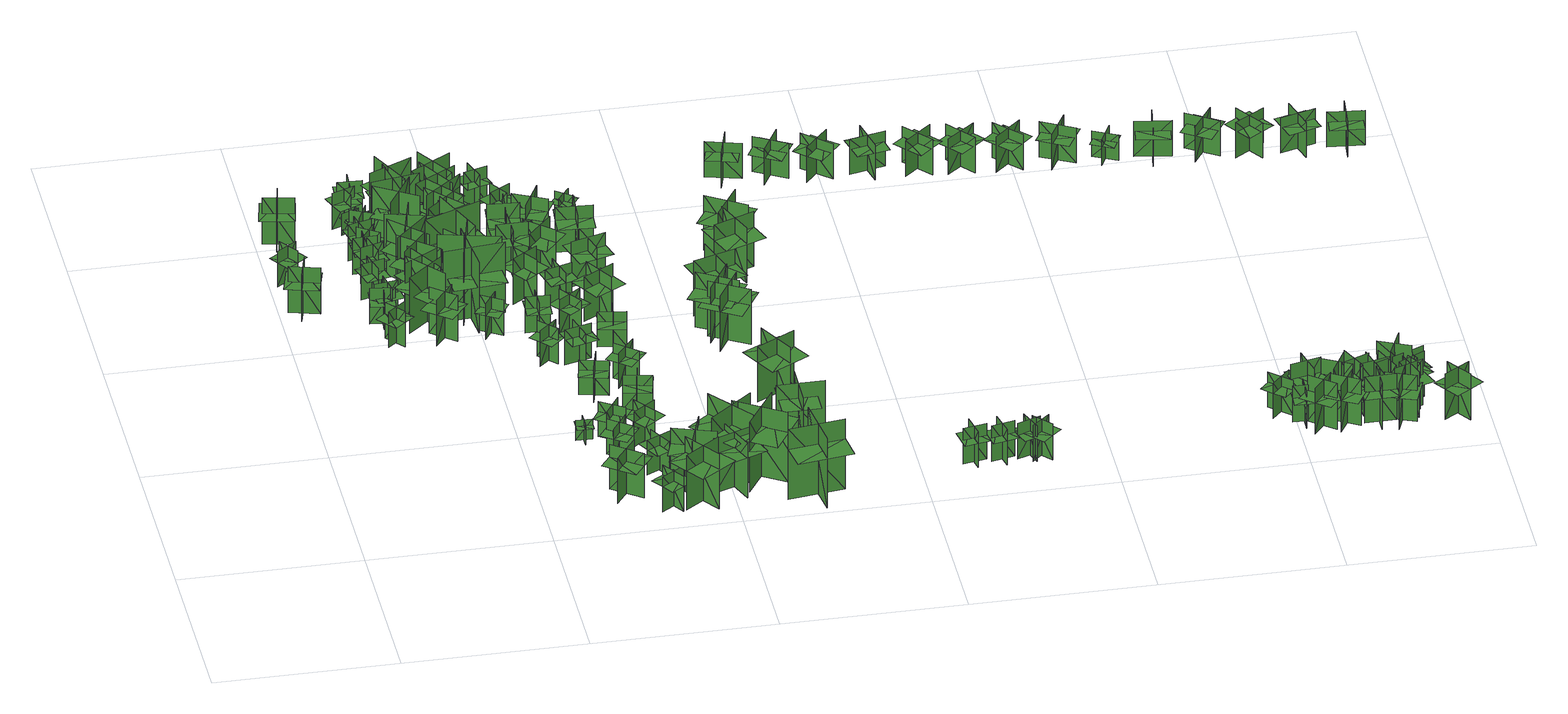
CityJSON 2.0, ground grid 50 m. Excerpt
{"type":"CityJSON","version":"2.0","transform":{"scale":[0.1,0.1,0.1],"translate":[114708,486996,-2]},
"CityObjects":{
"tree1":{"type":"SolitaryVegetationObject","geometry":[{"type":"MultiSurface","lod":"1","boundaries":[[[0,1,2]],[[0,2,3]],[[4,5,6]],[[4,6,7]],[[8,9,10]],[[8,10,11]],[[8,12,13]],[[8,13,9]]]}]},
"tree2":{"type":"SolitaryVegetationObject","geometry":[{"type":"MultiSurface","lod":"1","boundaries":[[[14,15,16]],[[14,16,17]],[[18,19,20]],[[18,20,21]],[[22,23,24]],[[22,24,25]],[[22,26,27]],[[22,27,23]]]}]},
"tree3":{"type":"SolitaryVegetationObject","geometry":[{"type":"MultiSurface","lod":"1","boundaries":[[[28,29,30]],[[28,30,31]],[[32,33,34]],[[32,34,35]],[[36,37,38]],[[36,38,39]],[[36,40,41]],[[36,41,37]]]}]},
"tree4":{"type":"SolitaryVegetationObject","geometry":[{"type":"MultiSurface","lod":"1","boundaries":[[[42,43,44]],[[42,44,45]],[[46,47,48]],[[46,48,49]],[[50,51,52]],[[50,52,53]],[[50,54,55]],[[50,55,51]]]}]},
"tree5":{"type":"SolitaryVegetationObject","geometry":[{"type":"MultiSurface","lod":"1","boundaries":[[[56,57,58]],[[56,58,59]],[[60,61,62]],[[60,62,63]],[[64,65,66]],[[64,66,67]],[[64,68,69]],[[64,69,65]]]}]},
"tree6":{"type":"SolitaryVegetationObject","geometry":[{"type":"MultiSurface","lod":"1","boundaries":[[[70,71,72]],[[70,72,73]],[[74,75,76]],[[74,76,77]],[[78,79,80]],[[78,80,81]],[[78,82,83]],[[78,83,79]]]}]},
"tree7":{"type":"SolitaryVegetationObject","geometry":[{"type":"MultiSurface","lod":"1","boundaries":[[[84,85,86]],[[84,86,87]],[[88,89,90]],[[88,90,91]],[[92,93,94]],[[92,94,95]],[[92,96,97]],[[92,97,93]]]}]},
"tree8":{"type":"SolitaryVegetationObject","geometry":[{"type":"MultiSurface","lod":"1","boundaries":[[[98,99,100]],[[98,100,101]],[[102,103,104]],[[102,104,105]],[[106,107,108]],[[106,108,109]],[[106,110,111]],[[106,111,107]]]}]},
"tree9":{"type":"SolitaryVegetationObject","geometry":[{"type":"MultiSurface","lod":"1","boundaries":[[[112,113,114]],[[112,114,115]],[[116,117,118]],[[116,118,119]],[[120,121,122]],[[120,122,123]],[[120,124,125]],[[120,125,121]]]}]},
"tree10":{"type":"SolitaryVegetationObject","geometry":[{"type":"MultiSurface","lod":"1","boundaries":[[[126,127,128]],[[126,128,129]],[[130,131,132]],[[130,132,133]],[[134,135,136]],[[134,136,137]],[[134,138,139]],[[134,139,135]]]}]},
"tree11":{"type":"SolitaryVegetationObject","geometry":[{"type":"MultiSurface","lod":"1","boundaries":[[[140,141,142]],[[140,142,143]],[[144,145,146]],[[144,146,147]],[[148,149,150]],[[148,150,151]],[[148,152,153]],[[148,153,149]]]}]},
"tree12":{"type":"SolitaryVegetationObject","geometry":[{"type":"MultiSurface","lod":"1","boundaries":[[[154,155,156]],[[154,156,157]],[[158,159,160]],[[158,160,161]],[[162,163,164]],[[162,164,165]],[[162,166,167]],[[162,167,163]]]}]},
"tree13":{"type":"SolitaryVegetationObject","geometry":[{"type":"MultiSurface","lod":"1","boundaries":[[[168,169,170]],[[168,170,171]],[[172,173,174]],[[172,174,175]],[[176,177,178]],[[176,178,179]],[[176,180,181]],[[176,181,177]]]}]},
"tree14":{"type":"SolitaryVegetationObject","geometry":[{"type":"MultiSurface","lod":"1","boundaries":[[[182,183,184]],[[182,184,185]],[[186,187,188]],[[186,188,189]],[[190,191,192]],[[190,192,193]],[[190,194,195]],[[190,195,191]]]}]},
"tree15":{"type":"SolitaryVegetationObject","geometry":[{"type":"MultiSurface","lod":"1","boundaries":[[[196,197,198]],[[196,198,199]],[[200,201,202]],[[200,202,203]],[[204,205,206]],[[204,206,207]],[[204,207,208]],[[204,208,209]]]}]},
"tree16":{"type":"SolitaryVegetationObject","geometry":[{"type":"MultiSurface","lod":"1","boundaries":[[[210,211,212]],[[210,212,213]],[[214,215,216]],[[214,216,217]],[[218,219,220]],[[218,220,221]],[[218,222,223]],[[218,223,219]]]}]},
"tree17":{"type":"SolitaryVegetationObject","geometry":[{"type":"MultiSurface","lod":"1","boundaries":[[[224,225,226]],[[224,226,227]],[[228,229,230]],[[228,230,231]],[[232,233,234]],[[232,234,235]],[[232,236,237]],[[232,237,233]]]}]},
"tree18":{"type":"SolitaryVegetationObject","geometry":[{"type":"MultiSurface","lod":"1","boundaries":[[[238,239,240]],[[238,240,241]],[[242,243,244]],[[242,244,245]],[[246,247,248]],[[246,248,249]],[[246,250,251]],[[246,251,247]]]}]},
"tree19":{"type":"SolitaryVegetationObject","geometry":[{"type":"MultiSurface","lod":"1","boundaries":[[[252,253,254]],[[252,254,255]],[[256,257,258]],[[256,258,259]],[[260,261,262]],[[260,262,263]],[[260,264,265]],[[260,265,261]]]}]},
"tree20":{"type":"SolitaryVegetationObject","geometry":[{"type":"MultiSurface","lod":"1","boundaries":[[[266,267,268]],[[266,268,269]],[[270,271,272]],[[270,272,273]],[[274,275,276]],[[274,276,277]],[[274,278,279]],[[274,279,275]]]}]},
"tree21":{"type":"SolitaryVegetationObject","geometry":[{"type":"MultiSurface","lod":"1","boundaries":[[[280,281,282]],[[280,282,283]],[[284,285,286]],[[284,286,287]],[[288,289,290]],[[288,290,291]],[[288,292,293]],[[288,293,289]]]}]},
"tree22":{"type":"SolitaryVegetationObject","geometry":[{"type":"MultiSurface","lod":"1","boundaries":[[[294,295,296]],[[294,296,297]],[[298,299,300]],[[298,300,301]],[[302,303,304]],[[302,304,305]],[[302,306,307]],[[302,307,303]]]}]},
"tree23":{"type":"SolitaryVegetationObject","geometry":[{"type":"MultiSurface","lod":"1","boundaries":[[[308,309,310]],[[308,310,311]],[[312,313,314]],[[312,314,315]],[[316,317,318]],[[316,318,319]],[[316,319,320]],[[316,320,321]]]}]},
"tree24":{"type":"SolitaryVegetationObject","geometry":[{"type":"MultiSurface","lod":"1","boundaries":[[[322,323,324]],[[322,324,325]],[[326,327,328]],[[326,328,329]],[[330,331,332]],[[330,332,333]],[[330,333,334]],[[330,334,335]]]}]},
"tree25":{"type":"SolitaryVegetationObject","geometry":[{"type":"MultiSurface","lod":"1","boundaries":[[[336,337,338]],[[336,338,339]],[[340,341,342]],[[340,342,343]],[[344,345,346]],[[344,346,347]],[[344,348,349]],[[344,349,345]]]}]},
"tree26":{"type":"SolitaryVegetationObject","geometry":[{"type":"MultiSurface","lod":"1","boundaries":[[[350,351,352]],[[350,352,353]],[[354,355,356]],[[354,356,357]],[[358,359,360]],[[358,360,361]],[[358,362,363]],[[358,363,359]]]}]},
"tree27":{"type":"SolitaryVegetationObject","geometry":[{"type":"MultiSurface","lod":"1","boundaries":[[[364,365,366]],[[364,366,367]],[[368,369,370]],[[368,370,371]],[[372,373,374]],[[372,374,375]],[[372,376,377]],[[372,377,373]]]}]},
"tree28":{"type":"SolitaryVegetationObject","geometry":[{"type":"MultiSurface","lod":"1","boundaries":[[[378,379,380]],[[378,380,381]],[[382,383,384]],[[382,384,385]],[[386,387,388]],[[386,388,389]],[[386,390,391]],[[386,391,387]]]}]},
"tree29":{"type":"SolitaryVegetationObject","geometry":[{"type":"MultiSurface","lod":"1","boundaries":[[[392,393,394]],[[392,394,395]],[[396,397,398]],[[396,398,399]],[[400,401,402]],[[400,402,403]],[[400,404,405]],[[400,405,401]]]}]},
"tree30":{"type":"SolitaryVegetationObject","geometry":[{"type":"MultiSurface","lod":"1","boundaries":[[[406,407,408]],[[406,408,409]],[[410,411,412]],[[410,412,413]],[[414,415,416]],[[414,416,417]],[[414,418,419]],[[414,419,415]]]}]},
"tree31":{"type":"SolitaryVegetationObject","geometry":[{"type":"MultiSurface","lod":"1","boundaries":[[[420,421,422]],[[420,422,423]],[[424,425,426]],[[424,426,427]],[[428,429,430]],[[428,430,431]],[[428,432,433]],[[428,433,429]]]}]},
"tree32":{"type":"SolitaryVegetationObject","geometry":[{"type":"MultiSurface","lod":"1","boundaries":[[[434,435,436]],[[434,436,437]],[[438,439,440]],[[438,440,441]],[[442,443,444]],[[442,444,445]],[[442,445,446]],[[442,446,447]]]}]},
"tree33":{"type":"SolitaryVegetationObject","geometry":[{"type":"MultiSurface","lod":"1","boundaries":[[[448,449,450]],[[448,450,451]],[[452,453,454]],[[452,454,455]],[[456,457,458]],[[456,458,459]],[[456,460,461]],[[456,461,457]]]}]},
"tree34":{"type":"SolitaryVegetationObject","geometry":[{"type":"MultiSurface","lod":"1","boundaries":[[[462,463,464]],[[462,464,465]],[[466,467,468]],[[466,468,469]],[[470,471,472]],[[470,472,473]],[[470,473,474]],[[470,474,475]]]}]},
"tree35":{"type":"SolitaryVegetationObject","geometry":[{"type":"MultiSurface","lod":"1","boundaries":[[[476,477,478]],[[476,478,479]],[[480,481,482]],[[480,482,483]],[[484,485,486]],[[484,486,487]],[[484,487,488]],[[484,488,489]]]}]},
"tree36":{"type":"SolitaryVegetationObject","geometry":[{"type":"MultiSurface","lod":"1","boundaries":[[[490,491,492]],[[490,492,493]],[[494,495,496]],[[494,496,497]],[[498,499,500]],[[498,500,501]],[[498,502,503]],[[498,503,499]]]}]},
"tree37":{"type":"SolitaryVegetationObject","geometry":[{"type":"MultiSurface","lod":"1","boundaries":[[[504,505,506]],[[504,506,507]],[[508,509,510]],[[508,510,511]],[[512,513,514]],[[512,514,515]],[[512,516,517]],[[512,517,513]]]}]},
"tree38":{"type":"SolitaryVegetationObject","geometry":[{"type":"MultiSurface","lod":"1","boundaries":[[[518,519,520]],[[518,520,521]],[[522,523,524]],[[522,524,525]],[[526,527,528]],[[526,528,529]],[[526,530,531]],[[526,531,527]]]}]},
"tree39":{"type":"SolitaryVegetationObject","geometry":[{"type":"MultiSurface","lod":"1","boundaries":[[[532,533,534]],[[532,534,535]],[[536,537,538]],[[536,538,539]],[[540,541,542]],[[540,542,543]],[[540,543,544]],[[540,544,545]]]}]},
"tree40":{"type":"SolitaryVegetationObject","geometry":[{"type":"MultiSurface","lod":"1","boundaries":[[[546,547,548]],[[546,548,549]],[[550,551,552]],[[550,552,553]],[[554,555,556]],[[554,556,557]],[[554,558,559]],[[554,559,555]]]}]},
"tree41":{"type":"SolitaryVegetationObject","geometry":[{"type":"MultiSurface","lod":"1","boundaries":[[[560,561,562]],[[560,562,563]],[[564,565,566]],[[564,566,567]],[[568,569,570]],[[568,570,571]],[[568,572,573]],[[568,573,569]]]}]},
"tree42":{"type":"SolitaryVegetationObject","geometry":[{"type":"MultiSurface","lod":"1","boundaries":[[[574,575,576]],[[574,576,577]],[[578,579,580]],[[578,580,581]],[[582,583,584]],[[582,584,585]],[[582,585,586]],[[582,586,587]]]}]},
"tree43":{"type":"SolitaryVegetationObject","geometry":[{"type":"MultiSurface","lod":"1","boundaries":[[[588,589,590]],[[588,590,591]],[[592,593,594]],[[592,594,595]],[[596,597,598]],[[596,598,599]],[[596,600,601]],[[596,601,597]]]}]},
"tree44":{"type":"SolitaryVegetationObject","geometry":[{"type":"MultiSurface","lod":"1","boundaries":[[[602,603,604]],[[602,604,605]],[[606,607,608]],[[606,608,609]],[[610,611,612]],[[610,612,613]],[[610,614,615]],[[610,615,611]]]}]},
"tree45":{"type":"SolitaryVegetationObject","geometry":[{"type":"MultiSurface","lod":"1","boundaries":[[[616,617,618]],[[616,618,619]],[[620,621,622]],[[620,622,623]],[[624,625,626]],[[624,626,627]],[[624,627,628]],[[624,628,629]]]}]},
"tree46":{"type":"SolitaryVegetationObject","geometry":[{"type":"MultiSurface","lod":"1","boundaries":[[[630,631,632]],[[630,632,633]],[[634,635,636]],[[634,636,637]],[[638,639,640]],[[638,640,641]],[[638,641,642]],[[638,642,643]]]}]},
"tree47":{"type":"SolitaryVegetationObject","geometry":[{"type":"MultiSurface","lod":"1","boundaries":[[[644,645,646]],[[644,646,647]],[[648,649,650]],[[648,650,651]],[[652,653,654]],[[652,654,655]],[[652,655,656]],[[652,656,657]]]}]},
"tree48":{"type":"SolitaryVegetationObject","geometry":[{"type":"MultiSurface","lod":"1","boundaries":[[[658,659,660]],[[658,660,661]],[[662,663,664]],[[662,664,665]],[[666,667,668]],[[666,668,669]],[[666,669,670]],[[666,670,671]]]}]},
"tree49":{"type":"SolitaryVegetationObject","geometry":[{"type":"MultiSurface","lod":"1","boundaries":[[[672,673,674]],[[672,674,675]],[[676,677,678]],[[676,678,679]],[[680,681,682]],[[680,682,683]],[[680,684,685]],[[680,685,681]]]}]},
"tree50":{"type":"SolitaryVegetationObject","geometry":[{"type":"MultiSurface","lod":"1","boundaries":[[[686,687,688]],[[686,688,689]],[[690,691,692]],[[690,692,693]],[[694,695,696]],[[694,696,697]],[[694,697,698]],[[694,698,699]]]}]},
"tree51":{"type":"SolitaryVegetationObject","geometry":[{"type":"MultiSurface","lod":"1","boundaries":[[[700,701,702]],[[700,702,703]],[[704,705,706]],[[704,706,707]],[[708,709,710]],[[708,710,711]],[[708,712,713]],[[708,713,709]]]}]},
"tree52":{"type":"SolitaryVegetationObject","geometry":[{"type":"MultiSurface","lod":"1","boundaries":[[[714,715,716]],[[714,716,717]],[[718,719,720]],[[718,720,721]],[[722,723,724]],[[722,724,725]],[[722,725,726]],[[722,726,727]]]}]},
"tree53":{"type":"SolitaryVegetationObject","geometry":[{"type":"MultiSurface","lod":"1","boundaries":[[[728,729,730]],[[728,730,731]],[[732,733,734]],[[732,734,735]],[[736,737,738]],[[736,738,739]],[[736,739,740]],[[736,740,741]]]}]},
"tree54":{"type":"SolitaryVegetationObject","geometry":[{"type":"MultiSurface","lod":"1","boundaries":[[[742,743,744]],[[742,744,745]],[[746,747,748]],[[746,748,749]],[[750,751,752]],[[750,752,753]],[[750,754,755]],[[750,755,751]]]}]},
"tree55":{"type":"SolitaryVegetationObject","geometry":[{"type":"MultiSurface","lod":"1","boundaries":[[[756,757,758]],[[756,758,759]],[[760,761,762]],[[760,762,763]],[[764,765,766]],[[764,766,767]],[[764,767,768]],[[764,768,769]]]}]},
"tree56":{"type":"SolitaryVegetationObject","geometry":[{"type":"MultiSurface","lod":"1","boundaries":[[[770,771,772]],[[770,772,773]],[[774,775,776]],[[774,776,777]],[[778,779,780]],[[778,780,781]],[[778,781,782]],[[778,782,783]]]}]},
"tree57":{"type":"SolitaryVegetationObject","geometry":[{"type":"MultiSurface","lod":"1","boundaries":[[[784,785,786]],[[784,786,787]],[[788,789,790]],[[788,790,791]],[[792,793,794]],[[792,794,795]],[[792,796,797]],[[792,797,793]]]}]},
"tree58":{"type":"SolitaryVegetationObject","geometry":[{"type":"MultiSurface","lod":"1","boundaries":[[[798,799,800]],[[798,800,801]],[[802,803,804]],[[802,804,805]],[[806,807,808]],[[806,808,809]],[[806,809,810]],[[806,810,811]]]}]},
"tree59":{"type":"SolitaryVegetationObject","geometry":[{"type":"MultiSurface","lod":"1","boundaries":[[[812,813,814]],[[812,814,815]],[[816,817,818]],[[816,818,819]],[[820,821,822]],[[820,822,823]],[[820,823,824]],[[820,824,825]]]}]},
"tree60":{"type":"SolitaryVegetationObject","geometry":[{"type":"MultiSurface","lod":"1","boundaries":[[[826,827,828]],[[826,828,829]],[[830,831,832]],[[830,832,833]],[[834,835,836]],[[834,836,837]],[[834,837,838]],[[834,838,839]]]}]},
"tree61":{"type":"SolitaryVegetationObject","geometry":[{"type":"MultiSurface","lod":"1","boundaries":[[[840,841,842]],[[840,842,843]],[[844,845,846]],[[844,846,847]],[[848,849,850]],[[848,850,851]],[[848,852,853]],[[848,853,849]]]}]},
"tree62":{"type":"SolitaryVegetationObject","geometry":[{"type":"MultiSurface","lod":"1","boundaries":[[[854,855,856]],[[854,856,857]],[[858,859,860]],[[858,860,861]],[[862,863,864]],[[862,864,865]],[[862,865,866]],[[862,866,867]]]}]},
"tree63":{"type":"SolitaryVegetationObject","geometry":[{"type":"MultiSurface","lod":"1","boundaries":[[[868,869,870]],[[868,870,871]],[[872,873,874]],[[872,874,875]],[[876,877,878]],[[876,878,879]],[[876,879,880]],[[876,880,881]]]}]},
"tree64":{"type":"SolitaryVegetationObject","geometry":[{"type":"MultiSurface","lod":"1","boundaries":[[[882,883,884]],[[882,884,885]],[[886,887,888]],[[886,888,889]],[[890,891,892]],[[890,892,893]],[[890,893,894]],[[890,894,895]]]}]},
"tree65":{"type":"SolitaryVegetationObject","geometry":[{"type":"MultiSurface","lod":"1","boundaries":[[[896,897,898]],[[896,898,899]],[[900,901,902]],[[900,902,903]],[[904,905,906]],[[904,906,907]],[[904,907,908]],[[904,908,909]]]}]},
"tree66":{"type":"SolitaryVegetationObject","geometry":[{"type":"MultiSurface","lod":"1","boundaries":[[[910,911,912]],[[910,912,913]],[[914,915,916]],[[914,916,917]],[[918,919,920]],[[918,920,921]],[[918,921,922]],[[918,922,923]]]}]},
"tree67":{"type":"SolitaryVegetationObject","geometry":[{"type":"MultiSurface","lod":"1","boundaries":[[[924,925,926]],[[924,926,927]],[[928,929,930]],[[928,930,931]],[[932,933,934]],[[932,934,935]],[[932,935,936]],[[932,936,937]]]}]},
"tree68":{"type":"SolitaryVegetationObject","geometry":[{"type":"MultiSurface","lod":"1","boundaries":[[[938,939,940]],[[938,940,941]],[[942,943,944]],[[942,944,945]],[[946,947,948]],[[946,948,949]],[[946,949,950]],[[946,950,951]]]}]},
"tree69":{"type":"SolitaryVegetationObject","geometry":[{"type":"MultiSurface","lod":"1","boundaries":[[[952,953,954]],[[952,954,955]],[[956,957,958]],[[956,958,959]],[[960,961,962]],[[960,962,963]],[[960,964,965]],[[960,965,961]]]}]},
"tree70":{"type":"SolitaryVegetationObject","geometry":[{"type":"MultiSurface","lod":"1","boundaries":[[[966,967,968]],[[966,968,969]],[[970,971,972]],[[970,972,973]],[[974,975,976]],[[974,976,977]],[[974,977,978]],[[974,978,979]]]}]},
"tree71":{"type":"SolitaryVegetationObject","geometry":[{"type":"MultiSurface","lod":"1","boundaries":[[[980,981,982]],[[980,982,983]],[[984,985,986]],[[984,986,987]],[[988,989,990]],[[988,990,991]],[[988,991,992]],[[988,992,993]]]}]},
"tree72":{"type":"SolitaryVegetationObject","geometry":[{"type":"MultiSurface","lod":"1","boundaries":[[[994,995,996]],[[994,996,997]],[[998,999,1000]],[[998,1000,1001]],[[1002,1003,1004]],[[1002,1004,1005]],[[1002,1005,1006]],[[1002,1006,1007]]]}]},
"tree73":{"type":"SolitaryVegetationObject","geometry":[{"type":"MultiSurface","lod":"1","boundaries":[[[1008,1009,1010]],[[1008,1010,1011]],[[1012,1013,1014]],[[1012,1014,1015]],[[1016,1017,1018]],[[1016,1018,1019]],[[1016,1019,1020]],[[1016,1020,1021]]]}]},
"tree74":{"type":"SolitaryVegetationObject","geometry":[{"type":"MultiSurface","lod":"1","boundaries":[[[1022,1023,1024]],[[1022,1024,1025]],[[1026,1027,1028]],[[1026,1028,1029]],[[1030,1031,1032]],[[1030,1032,1033]],[[1030,1033,1034]],[[1030,1034,1035]]]}]},
"tree75":{"type":"SolitaryVegetationObject","geometry":[{"type":"MultiSurface","lod":"1","boundaries":[[[1036,1037,1038]],[[1036,1038,1039]],[[1040,1041,1042]],[[1040,1042,1043]],[[1044,1045,1046]],[[1044,1046,1047]],[[1044,1047,1048]],[[1044,1048,1049]]]}]},
"tree76":{"type":"SolitaryVegetationObject","geometry":[{"type":"MultiSurface","lod":"1","boundaries":[[[1050,1051,1052]],[[1050,1052,1053]],[[1054,1055,1056]],[[1054,1056,1057]],[[1058,1059,1060]],[[1058,1060,1061]],[[1058,1062,1063]],[[1058,1063,1059]]]}]},
"tree77":{"type":"SolitaryVegetationObject","geometry":[{"type":"MultiSurface","lod":"1","boundaries":[[[1064,1065,1066]],[[1064,1066,1067]],[[1068,1069,1070]],[[1068,1070,1071]],[[1072,1073,1074]],[[1072,1074,1075]],[[1072,1075,1076]],[[1072,1076,1077]]]}]},
"tree78":{"type":"SolitaryVegetationObject","geometry":[{"type":"MultiSurface","lod":"1","boundaries":[[[1078,1079,1080]],[[1078,1080,1081]],[[1082,1083,1084]],[[1082,1084,1085]],[[1086,1087,1088]],[[1086,1088,1089]],[[1086,1090,1091]],[[1086,1091,1087]]]}]},
"tree79":{"type":"SolitaryVegetationObject","geometry":[{"type":"MultiSurface","lod":"1","boundaries":[[[1092,1093,1094]],[[1092,1094,1095]],[[1096,1097,1098]],[[1096,1098,1099]],[[1100,1101,1102]],[[1100,1102,1103]],[[1100,1104,1105]],[[1100,1105,1101]]]}]},
"tree80":{"type":"SolitaryVegetationObject","geometry":[{"type":"MultiSurface","lod":"1","boundaries":[[[1106,1107,1108]],[[1106,1108,1109]],[[1110,1111,1112]],[[1110,1112,1113]],[[1114,1115,1116]],[[1114,1116,1117]],[[1114,1117,1118]],[[1114,1118,1119]]]}]},
"tree81":{"type":"SolitaryVegetationObject","geometry":[{"type":"MultiSurface","lod":"1","boundaries":[[[1120,1121,1122]],[[1120,1122,1123]],[[1124,1125,1126]],[[1124,1126,1127]],[[1128,1129,1130]],[[1128,1130,1131]],[[1128,1132,1133]],[[1128,1133,1129]]]}]},
"tree82":{"type":"SolitaryVegetationObject","geometry":[{"type":"MultiSurface","lod":"1","boundaries":[[[1134,1135,1136]],[[1134,1136,1137]],[[1138,1139,1140]],[[1138,1140,1141]],[[1142,1143,1144]],[[1142,1144,1145]],[[1142,1145,1146]],[[1142,1146,1147]]]}]},
"tree83":{"type":"SolitaryVegetationObject","geometry":[{"type":"MultiSurface","lod":"1","boundaries":[[[1148,1149,1150]],[[1148,1150,1151]],[[1152,1153,1154]],[[1152,1154,1155]],[[1156,1157,1158]],[[1156,1158,1159]],[[1156,1159,1160]],[[1156,1160,1161]]]}]},
"tree84":{"type":"SolitaryVegetationObject","geometry":[{"type":"MultiSurface","lod":"1","boundaries":[[[1162,1163,1164]],[[1162,1164,1165]],[[1166,1167,1168]],[[1166,1168,1169]],[[1170,1171,1172]],[[1170,1172,1173]],[[1170,1173,1174]],[[1170,1174,1175]]]}]},
"tree85":{"type":"SolitaryVegetationObject","geometry":[{"type":"MultiSurface","lod":"1","boundaries":[[[1176,1177,1178]],[[1176,1178,1179]],[[1180,1181,1182]],[[1180,1182,1183]],[[1184,1185,1186]],[[1184,1186,1187]],[[1184,1187,1188]],[[1184,1188,1189]]]}]},
"tree86":{"type":"SolitaryVegetationObject","geometry":[{"type":"MultiSurface","lod":"1","boundaries":[[[1190,1191,1192]],[[1190,1192,1193]],[[1194,1195,1196]],[[1194,1196,1197]],[[1198,1199,1200]],[[1198,1200,1201]],[[1198,1201,1202]],[[1198,1202,1203]]]}]},
"tree87":{"type":"SolitaryVegetationObject","geometry":[{"type":"MultiSurface","lod":"1","boundaries":[[[1204,1205,1206]],[[1204,1206,1207]],[[1208,1209,1210]],[[1208,1210,1211]],[[1212,1213,1214]],[[1212,1214,1215]],[[1212,1215,1216]],[[1212,1216,1217]]]}]},
"tree88":{"type":"SolitaryVegetationObject","geometry":[{"type":"MultiSurface","lod":"1","boundaries":[[[1218,1219,1220]],[[1218,1220,1221]],[[1222,1223,1224]],[[1222,1224,1225]],[[1226,1227,1228]],[[1226,1228,1229]],[[1226,1230,1231]],[[1226,1231,1227]]]}]},
"tree89":{"type":"SolitaryVegetationObject","geometry":[{"type":"MultiSurface","lod":"1","boundaries":[[[1232,1233,1234]],[[1232,1234,1235]],[[1236,1237,1238]],[[1236,1238,1239]],[[1240,1241,1242]],[[1240,1242,1243]],[[1240,1243,1244]],[[1240,1244,1245]]]}]},
"tree90":{"type":"SolitaryVegetationObject","geometry":[{"type":"MultiSurface","lod":"1","boundaries":[[[1246,1247,1248]],[[1246,1248,1249]],[[1250,1251,1252]],[[1250,1252,1253]],[[1254,1255,1256]],[[1254,1256,1257]],[[1254,1258,1259]],[[1254,1259,1255]]]}]},
"tree91":{"type":"SolitaryVegetationObject","geometry":[{"type":"MultiSurface","lod":"1","boundaries":[[[1260,1261,1262]],[[1260,1262,1263]],[[1264,1265,1266]],[[1264,1266,1267]],[[1268,1269,1270]],[[1268,1270,1271]],[[1268,1272,1273]],[[1268,1273,1269]]]}]},
"tree92":{"type":"SolitaryVegetationObject","geometry":[{"type":"MultiSurface","lod":"1","boundaries":[[[1274,1275,1276]],[[1274,1276,1277]],[[1278,1279,1280]],[[1278,1280,1281]],[[1282,1283,1284]],[[1282,1284,1285]],[[1282,1286,1287]],[[1282,1287,1283]]]}]},
"tree93":{"type":"SolitaryVegetationObject","geometry":[{"type":"MultiSurface","lod":"1","boundaries":[[[1288,1289,1290]],[[1288,1290,1291]],[[1292,1293,1294]],[[1292,1294,1295]],[[1296,1297,1298]],[[1296,1298,1299]],[[1296,1300,1301]],[[1296,1301,1297]]]}]},
"tree94":{"type":"SolitaryVegetationObject","geometry":[{"type":"MultiSurface","lod":"1","boundaries":[[[1302,1303,1304]],[[1302,1304,1305]],[[1306,1307,1308]],[[1306,1308,1309]],[[1310,1311,1312]],[[1310,1312,1313]],[[1310,1313,1314]],[[1310,1314,1315]]]}]},
"tree95":{"type":"SolitaryVegetationObject","geometry":[{"type":"MultiSurface","lod":"1","boundaries":[[[1316,1317,1318]],[[1316,1318,1319]],[[1320,1321,1322]],[[1320,1322,1323]],[[1324,1325,1326]],[[1324,1326,1327]],[[1324,1328,1329]],[[1324,1329,1325]]]}]},
"tree96":{"type":"SolitaryVegetationObject","geometry":[{"type":"MultiSurface","lod":"1","boundaries":[[[1330,1331,1332]],[[1330,1332,1333]],[[1334,1335,1336]],[[1334,1336,1337]],[[1338,1339,1340]],[[1338,1340,1341]],[[1338,1341,1342]],[[1338,1342,1343]]]}]},
"tree97":{"type":"SolitaryVegetationObject","geometry":[{"type":"MultiSurface","lod":"1","boundaries":[[[1344,1345,1346]],[[1344,1346,1347]],[[1348,1349,1350]],[[1348,1350,1351]],[[1352,1353,1354]],[[1352,1354,1355]],[[1352,1356,1357]],[[1352,1357,1353]]]}]},
"tree98":{"type":"SolitaryVegetationObject","geometry":[{"type":"MultiSurface","lod":"1","boundaries":[[[1358,1359,1360]],[[1358,1360,1361]],[[1362,1363,1364]],[[1362,1364,1365]],[[1366,1367,1368]],[[1366,1368,1369]],[[1366,1370,1371]],[[1366,1371,1367]]]}]},
"tree99":{"type":"SolitaryVegetationObject","geometry":[{"type":"MultiSurface","lod":"1","boundaries":[[[1372,1373,1374]],[[1372,1374,1375]],[[1376,1377,1378]],[[1376,1378,1379]],[[1380,1381,1382]],[[1380,1382,1383]],[[1380,1384,1385]],[[1380,1385,1381]]]}]},
"tree100":{"type":"SolitaryVegetationObject","geometry":[{"type":"MultiSurface","lod":"1","boundaries":[[[1386,1387,1388]],[[1386,1388,1389]],[[1390,1391,1392]],[[1390,1392,1393]],[[1394,1395,1396]],[[1394,1396,1397]],[[1394,1398,1399]],[[1394,1399,1395]]]}]},
"tree101":{"type":"SolitaryVegetationObject","geometry":[{"type":"MultiSurface","lod":"1","boundaries":[[[1400,1401,1402]],[[1400,1402,1403]],[[1404,1405,1406]],[[1404,1406,1407]],[[1408,1409,1410]],[[1408,1410,1411]],[[1408,1411,1412]],[[1408,1412,1413]]]}]},
"tree102":{"type":"SolitaryVegetationObject","geometry":[{"type":"MultiSurface","lod":"1","boundaries":[[[1414,1415,1416]],[[1414,1416,1417]],[[1418,1419,1420]],[[1418,1420,1421]],[[1422,1423,1419]],[[1422,1419,1418]],[[1424,1425,1415]],[[1424,1415,1414]],[[1414,1415,1426]],[[1414,1426,1427]],[[1414,1428,1429]],[[1414,1429,1415]]]}]},
"tree103":{"type":"SolitaryVegetationObject","geometry":[{"type":"MultiSurface","lod":"1","boundaries":[[[1430,1431,1432]],[[1430,1432,1433]],[[1434,1435,1436]],[[1434,1436,1437]],[[1438,1439,1440]],[[1438,1440,1441]],[[1438,1442,1443]],[[1438,1443,1439]]]}]},
"tree104":{"type":"SolitaryVegetationObject","geometry":[{"type":"MultiSurface","lod":"1","boundaries":[[[1444,1445,1446]],[[1444,1446,1447]],[[1448,1449,1450]],[[1448,1450,1451]],[[1452,1453,1454]],[[1452,1454,1455]],[[1452,1456,1457]],[[1452,1457,1453]]]}]},
"tree105":{"type":"SolitaryVegetationObject","geometry":[{"type":"MultiSurface","lod":"1","boundaries":[[[1458,1459,1460]],[[1458,1460,1461]],[[1462,1463,1464]],[[1462,1464,1465]],[[1466,1467,1468]],[[1466,1468,1469]],[[1466,1470,1471]],[[1466,1471,1467]]]}]},
"tree106":{"type":"SolitaryVegetationObject","geometry":[{"type":"MultiSurface","lod":"1","boundaries":[[[1472,1473,1474]],[[1472,1474,1475]],[[1476,1477,1478]],[[1476,1478,1479]],[[1480,1481,1482]],[[1480,1482,1483]],[[1480,1483,1484]],[[1480,1484,1485]]]}]},
"tree107":{"type":"SolitaryVegetationObject","geometry":[{"type":"MultiSurface","lod":"1","boundaries":[[[1486,1487,1488]],[[1486,1488,1489]],[[1490,1491,1492]],[[1490,1492,1493]],[[1494,1495,1496]],[[1494,1496,1497]],[[1494,1498,1499]],[[1494,1499,1495]]]}]},
"tree108":{"type":"SolitaryVegetationObject","geometry":[{"type":"MultiSurface","lod":"1","boundaries":[[[1500,1501,1502]],[[1500,1502,1503]],[[1504,1505,1506]],[[1504,1506,1507]],[[1508,1509,1510]],[[1508,1510,1511]],[[1508,1511,1512]],[[1508,1512,1513]]]}]},
"tree109":{"type":"SolitaryVegetationObject","geometry":[{"type":"MultiSurface","lod":"1","boundaries":[[[1514,1515,1516]],[[1514,1516,1517]],[[1518,1519,1520]],[[1518,1520,1521]],[[1522,1523,1524]],[[1522,1524,1525]],[[1522,1525,1526]],[[1522,1526,1527]]]}]},
"tree110":{"type":"SolitaryVegetationObject","geometry":[{"type":"MultiSurface","lod":"1","boundaries":[[[1528,1529,1530]],[[1528,1530,1531]],[[1532,1533,1534]],[[1532,1534,1535]],[[1536,1537,1538]],[[1536,1538,1539]],[[1536,1539,1540]],[[1536,1540,1541]]]}]}
},
"vertices":[
[106,1169,14],[24,1192,14],[24,1192,156],[106,1169,156],[73,1226,14],[51,1144,14],[51,1144,156],[73,1226,156],[73,1226,110],[51,1144,110],[96,1131,110],[118,1214,110],[28,1239,110],[6,1156,110],
[21,1317,14],[76,1355,14],[76,1355,124],[21,1317,124],[72,1308,14],[33,1362,14],[33,1362,124],[72,1308,124],[72,1308,88],[33,1362,88],[4,1342,88],[42,1287,88],[101,1329,88],[63,1383,88],
[103,1511,13],[20,1528,13],[20,1528,155],[103,1511,155],[67,1565,13],[50,1482,13],[50,1482,155],[67,1565,155],[67,1565,108],[50,1482,108],[96,1472,108],[113,1556,108],[21,1575,108],[4,1491,108],
[300,1019,15],[249,977,15],[249,977,125],[300,1019,125],[249,1024,15],[292,972,15],[292,972,125],[249,1024,125],[249,1024,90],[292,972,90],[320,995,90],[277,1047,90],[221,1001,90],[264,949,90],
[260,1128,16],[253,1062,16],[253,1062,126],[260,1128,126],[221,1096,16],[287,1088,16],[287,1088,126],[221,1096,126],[221,1096,90],[287,1088,90],[291,1124,90],[225,1132,90],[216,1060,90],[282,1052,90],
[235,1106,18],[300,1117,18],[300,1117,129],[235,1106,129],[277,1076,18],[265,1142,18],[265,1142,129],[277,1076,129],[277,1076,93],[265,1142,93],[230,1136,93],[241,1070,93],[312,1083,93],[301,1148,93],
[261,1183,17],[242,1247,17],[242,1247,127],[261,1183,127],[285,1228,17],[221,1210,17],[221,1210,127],[285,1228,127],[285,1228,91],[221,1210,91],[231,1175,91],[295,1193,91],[275,1263,91],[211,1245,91],
[258,1331,18],[277,1267,18],[277,1267,128],[258,1331,128],[234,1286,18],[297,1305,18],[297,1305,128],[234,1286,128],[234,1286,92],[297,1305,92],[287,1340,92],[223,1320,92],[245,1251,92],[308,1271,92],
[253,1302,16],[252,1368,16],[252,1368,126],[253,1302,126],[288,1339,16],[222,1337,16],[222,1337,126],[288,1339,126],[288,1339,90],[222,1337,90],[223,1301,90],[289,1303,90],[287,1375,90],[221,1374,90],
[261,1377,15],[245,1441,15],[245,1441,125],[261,1377,125],[287,1421,15],[223,1404,15],[223,1404,125],[287,1421,125],[287,1421,89],[223,1404,89],[232,1369,89],[296,1385,89],[278,1456,89],[214,1439,89],
[242,1387,18],[297,1349,18],[297,1349,128],[242,1387,128],[251,1337,18],[289,1392,18],[289,1392,128],[251,1337,128],[251,1337,92],[289,1392,92],[259,1412,92],[222,1357,92],[281,1316,92],[319,1371,92],
[409,1035,16],[323,1135,16],[323,1135,188],[409,1035,188],[415,1117,16],[415,1117,188],[315,1031,188],[315,1031,16],[400,1038,122],[325,1125,122],[284,1090,122],[359,1003,122],[442,1074,122],[367,1161,122],
[365,1025,15],[431,972,15],[431,972,157],[365,1025,157],[372,960,15],[425,1027,15],[425,1027,157],[372,960,157],[372,960,111],[425,1027,111],[389,1056,111],[336,989,111],[409,931,111],[462,998,111],
[239,1471,17],[300,1444,17],[300,1444,127],[239,1471,127],[257,1424,17],[284,1484,17],[284,1484,127],[257,1424,127],[257,1424,91],[284,1484,91],[251,1499,91],[224,1438,91],[291,1409,91],[317,1470,91],
[243,1558,16],[263,1512,16],[263,1512,82],[243,1558,82],[230,1525,16],[276,1544,16],[276,1544,82],[230,1525,82],[236,1527,57],[244,1509,57],[275,1522,57],[268,1541,57],[260,1560,57],[228,1546,57],
[231,1605,15],[256,1543,15],[256,1543,126],[231,1605,126],[211,1558,15],[273,1583,15],[273,1583,126],[211,1558,126],[211,1558,90],[273,1583,90],[259,1616,90],[198,1591,90],[225,1524,90],[287,1549,90],
[338,1188,12],[404,1074,12],[404,1074,184],[338,1188,184],[317,1108,12],[317,1108,184],[432,1174,184],[432,1174,12],[347,1183,118],[404,1083,118],[451,1110,118],[393,1210,118],[298,1156,118],[356,1056,118],
[295,1504,18],[250,1489,18],[250,1489,97],[295,1504,97],[262,1520,18],[277,1475,18],[277,1475,97],[262,1520,97],[262,1520,71],[277,1475,71],[302,1483,71],[287,1528,71],[238,1512,71],[252,1467,71],
[319,1239,16],[420,1153,16],[420,1153,188],[319,1239,188],[326,1156,16],[326,1156,188],[412,1257,188],[412,1257,16],[329,1237,122],[417,1163,122],[452,1204,122],[364,1278,122],[293,1195,122],[381,1120,122],
[298,1600,18],[232,1603,18],[232,1603,129],[298,1600,129],[264,1637,18],[261,1571,18],[261,1571,129],[264,1637,129],[264,1637,93],[261,1571,93],[297,1569,93],[300,1636,93],[228,1639,93],[224,1573,93],
[320,1222,17],[414,1316,17],[414,1316,189],[320,1222,189],[403,1223,17],[403,1223,189],[309,1316,189],[309,1316,17],[323,1232,123],[404,1314,123],[366,1352,123],[284,1270,123],[362,1193,123],[443,1274,123],
[378,1383,17],[344,1255,17],[344,1255,189],[378,1383,189],[306,1341,17],[306,1341,189],[435,1308,189],[435,1308,17],[381,1374,123],[352,1262,123],[404,1249,123],[433,1360,123],[327,1388,123],[298,1276,123],
[752,215,15],[693,135,15],[693,135,153],[752,215,153],[686,205,15],[766,146,15],[766,146,153],[686,205,153],[686,205,115],[657,165,115],[737,106,115],[766,146,115],[796,186,115],[716,245,115],
[663,466,17],[663,422,17],[663,422,79],[663,466,79],[642,446,17],[686,445,17],[686,445,79],[642,446,79],[642,446,62],[642,424,62],[686,423,62],[686,445,62],[687,468,62],[642,468,62],
[333,1391,18],[403,1503,18],[403,1503,189],[333,1391,189],[413,1410,18],[413,1410,189],[301,1480,189],[301,1480,18],[333,1401,123],[394,1499,123],[348,1527,123],[287,1429,123],[380,1371,123],[441,1470,123],
[301,1495,18],[432,1517,18],[432,1517,189],[301,1495,189],[369,1448,18],[369,1448,189],[347,1578,189],[347,1578,18],[309,1502,124],[422,1521,124],[413,1574,124],[299,1555,124],[318,1447,124],[432,1466,124],
[411,1070,13],[578,1087,13],[578,1087,231],[411,1070,231],[493,1004,13],[493,1004,231],[476,1172,231],[476,1172,13],[421,1078,147],[567,1093,147],[560,1161,147],[414,1146,147],[428,1007,147],[574,1022,147],
[504,968,14],[539,1024,14],[539,1024,124],[504,968,124],[553,980,14],[497,1015,14],[497,1015,124],[553,980,124],[553,980,88],[497,1015,88],[478,984,88],[534,949,88],[572,1011,88],[516,1046,88],
[502,1214,11],[461,1051,11],[461,1051,229],[502,1214,229],[412,1160,11],[412,1160,229],[575,1118,229],[575,1118,11],[506,1202,145],[470,1060,145],[536,1043,145],[572,1185,145],[437,1220,145],[401,1077,145],
[333,1617,18],[390,1497,18],[390,1497,189],[333,1617,189],[306,1538,18],[306,1538,189],[425,1595,189],[425,1595,18],[341,1611,123],[391,1507,123],[440,1530,123],[390,1634,123],[291,1587,123],[341,1483,123],
[526,1243,15],[425,1157,15],[425,1157,186],[526,1243,186],[443,1249,15],[443,1249,186],[529,1148,186],[529,1148,15],[523,1233,120],[435,1158,120],[470,1117,120],[557,1192,120],[486,1276,120],[399,1201,120],
[709,371,15],[772,327,15],[772,327,123],[709,371,123],[718,320,15],[762,384,15],[762,384,123],[718,320,123],[718,320,92],[750,298,92],[794,362,92],[762,384,92],[730,406,92],[686,342,92],
[550,1292,14],[394,1228,14],[394,1228,232],[550,1292,232],[452,1332,14],[452,1332,232],[516,1176,232],[516,1176,14],[542,1282,149],[406,1226,149],[432,1163,149],[568,1219,149],[515,1347,149],[379,1291,149],
[854,65,15],[811,130,15],[811,130,123],[854,65,123],[864,115,15],[800,73,15],[800,73,123],[864,115,123],[864,115,93],[843,148,93],[778,105,93],[800,73,93],[821,40,93],[886,83,93],
[768,415,16],[703,457,16],[703,457,124],[768,415,124],[757,466,16],[715,400,16],[715,400,124],[757,466,124],[757,466,94],[724,487,94],[683,421,94],[715,400,94],[748,380,94],[790,445,94],
[534,1353,14],[412,1302,14],[412,1302,186],[534,1353,186],[457,1384,14],[457,1384,186],[508,1262,186],[508,1262,14],[528,1345,120],[422,1300,120],[443,1251,120],[549,1296,120],[507,1396,120],[400,1352,120],
[519,1349,18],[431,1447,18],[431,1447,189],[519,1349,189],[523,1431,18],[523,1431,189],[425,1343,189],[425,1343,18],[510,1351,123],[432,1437,123],[392,1401,123],[470,1315,123],[551,1389,123],[474,1474,123],
[621,867,14],[666,818,14],[666,818,124],[621,867,124],[619,816,14],[668,861,14],[668,861,124],[619,816,124],[619,816,89],[668,861,89],[643,888,89],[594,842,89],[644,789,89],[693,835,89],
[862,287,16],[793,251,16],[793,251,123],[862,287,123],[813,302,16],[849,234,16],[849,234,123],[813,302,123],[813,302,93],[778,285,93],[814,216,93],[849,234,93],[883,252,93],[847,320,93],
[440,1489,19],[524,1386,19],[524,1386,190],[440,1489,190],[432,1407,19],[432,1407,190],[535,1490,190],[535,1490,19],[450,1486,124],[522,1396,124],[564,1430,124],[492,1520,124],[407,1451,124],[479,1361,124],
[508,1455,18],[441,1569,18],[441,1569,189],[508,1455,189],[528,1535,18],[528,1535,189],[414,1468,189],[414,1468,18],[499,1460,123],[441,1559,123],[394,1532,123],[453,1432,123],[547,1488,123],[489,1587,123],
[723,620,14],[742,696,14],[742,696,121],[723,620,121],[768,647,14],[692,665,14],[692,665,121],[768,647,121],[768,647,91],[777,685,91],[702,703,91],[692,665,91],[683,628,91],[759,609,91],
[640,944,14],[641,1010,14],[641,1010,125],[640,944,125],[676,979,14],[610,981,14],[610,981,125],[676,979,125],[676,979,89],[610,981,89],[609,945,89],[675,943,89],[677,1016,89],[611,1017,89],
[527,1597,17],[414,1528,17],[414,1528,189],[527,1597,189],[446,1616,17],[446,1616,189],[516,1503,189],[516,1503,17],[523,1588,123],[424,1528,123],[452,1482,123],[551,1542,123],[493,1636,123],[395,1575,123],
[947,57,17],[876,155,17],[876,155,186],[947,57,186],[960,137,17],[862,66,17],[862,66,186],[960,137,186],[960,137,139],[925,186,139],[826,115,139],[862,66,139],[897,16,139],[996,87,139],
[840,388,15],[794,450,15],[794,450,123],[840,388,123],[848,439,15],[786,392,15],[786,392,123],[848,439,123],[848,439,92],[825,470,92],[763,424,92],[786,392,92],[809,361,92],[871,407,92],
[889,129,16],[928,245,16],[928,245,185],[889,129,185],[962,165,16],[846,204,16],[846,204,185],[962,165,185],[962,165,138],[981,223,138],[866,262,138],[846,204,138],[827,146,138],[942,107,138],
[756,827,17],[681,806,17],[681,806,125],[756,827,125],[711,853,17],[732,778,17],[732,778,125],[711,853,125],[711,853,95],[674,842,95],[695,768,95],[732,778,95],[769,789,95],[749,863,95],
[664,1103,14],[615,1174,14],[615,1174,156],[664,1103,156],[675,1168,14],[605,1119,14],[605,1119,156],[675,1168,156],[675,1168,110],[605,1119,110],[632,1081,110],[702,1130,110],[649,1206,110],[578,1158,110],
[833,599,14],[817,523,14],[817,523,122],[833,599,122],[790,571,14],[866,555,14],[866,555,122],[790,571,122],[790,571,92],[782,533,92],[858,518,92],[866,555,92],[874,593,92],[798,609,92],
[675,1281,18],[590,1280,18],[590,1280,160],[675,1281,160],[628,1327,18],[629,1241,18],[629,1241,160],[628,1327,160],[628,1327,114],[629,1241,114],[676,1242,114],[674,1328,114],[581,1326,114],[583,1240,114],
[705,1007,13],[751,944,13],[751,944,121],[705,1007,121],[697,956,13],[759,1002,13],[759,1002,121],[697,956,121],[697,956,91],[720,925,91],[782,971,91],[759,1002,91],[736,1033,91],[674,987,91],
[794,725,15],[854,676,15],[854,676,123],[794,725,123],[799,674,15],[848,734,15],[848,734,123],[799,674,123],[799,674,93],[829,649,93],[878,709,93],[848,734,93],[818,758,93],[769,698,93],
[635,1420,20],[627,1335,20],[627,1335,162],[635,1420,162],[585,1378,20],[670,1370,20],[670,1370,162],[585,1378,162],[585,1378,116],[670,1370,116],[674,1416,116],[589,1424,116],[581,1331,116],[666,1323,116],
[735,1074,17],[713,1148,17],[713,1148,125],[735,1074,125],[760,1119,17],[686,1097,17],[686,1097,125],[760,1119,125],[760,1119,95],[749,1156,95],[675,1134,95],[686,1097,95],[696,1060,95],[771,1082,95],
[985,209,15],[1030,96,15],[1030,96,184],[985,209,184],[953,135,15],[1066,180,15],[1066,180,184],[953,135,184],[953,135,137],[975,79,137],[1088,123,137],[1066,180,137],[1043,237,137],[930,192,137],
[628,1608,18],[564,1589,18],[564,1589,129],[628,1608,129],[582,1632,18],[602,1569,18],[602,1569,129],[582,1632,129],[582,1632,93],[602,1569,93],[637,1579,93],[617,1643,93],[548,1621,93],[568,1558,93],
[1057,164,10],[960,285,10],[960,285,226],[1057,164,226],[1069,267,10],[948,170,10],[948,170,226],[1069,267,226],[1069,267,165],[1020,327,165],[899,230,165],[948,170,165],[997,109,165],[1117,206,165],
[739,1232,19],[664,1297,19],[664,1297,157],[739,1232,157],[735,1298,19],[669,1223,19],[669,1223,157],[735,1298,157],[735,1298,119],[697,1331,119],[632,1256,119],[669,1223,119],[707,1190,119],[772,1265,119],
[815,836,15],[828,913,15],[828,913,123],[815,836,123],[857,866,15],[781,879,15],[781,879,123],[857,866,123],[857,866,93],[864,904,93],[787,917,93],[781,879,93],[774,841,93],[850,828,93],
[670,1516,18],[613,1481,18],[613,1481,129],[670,1516,129],[621,1528,18],[655,1471,18],[655,1471,129],[621,1528,129],[621,1528,93],[655,1471,93],[686,1490,93],[652,1547,93],[590,1509,93],[624,1452,93],
[841,1000,8],[791,1086,8],[791,1086,146],[841,1000,146],[858,1064,8],[772,1014,8],[772,1014,146],[858,1064,146],[858,1064,107],[834,1107,107],[747,1057,107],[772,1014,107],[797,971,107],[883,1021,107],
[686,1368,14],[731,1457,14],[731,1457,152],[686,1368,152],[749,1388,14],[660,1433,14],[660,1433,152],[749,1388,152],[749,1388,113],[772,1432,113],[683,1478,113],[660,1433,113],[637,1389,113],[726,1344,113],
[1147,161,9],[1016,244,9],[1016,244,224],[1147,161,224],[1125,262,9],[1042,132,9],[1042,132,224],[1125,262,224],[1125,262,164],[1059,304,164],[976,173,164],[1042,132,164],[1107,90,164],[1190,221,164],
[801,1230,15],[829,1135,15],[829,1135,154],[801,1230,154],[769,1172,15],[864,1200,15],[864,1200,154],[769,1172,154],[769,1172,115],[783,1124,115],[879,1153,115],[864,1200,115],[850,1248,115],[755,1220,115],
[808,1291,16],[814,1391,16],[814,1391,155],[808,1291,155],[858,1335,16],[759,1341,16],[759,1341,155],[858,1335,155],[858,1335,116],[861,1384,116],[762,1391,116],[759,1341,116],[756,1291,116],[855,1285,116],
[1225,21,8],[1204,174,8],[1204,174,224],[1225,21,224],[1288,103,8],[1134,81,8],[1134,81,224],[1288,103,224],[1288,103,163],[1277,180,163],[1123,158,163],[1134,81,163],[1145,5,163],[1299,26,163],
[825,1512,19],[792,1468,19],[792,1468,96],[825,1512,96],[789,1507,19],[833,1474,19],[833,1474,96],[789,1507,96],[789,1507,74],[772,1485,74],[817,1452,74],[833,1474,74],[850,1496,74],[805,1529,74],
[1212,282,11],[1213,412,11],[1213,412,183],[1212,282,183],[1284,355,11],[1154,355,11],[1154,355,183],[1284,355,183],[1212,293,138],[1213,412,138],[1161,412,138],[1160,293,138],[1263,293,138],[1264,412,138],
[1225,529,11],[1168,636,11],[1168,636,181],[1225,529,181],[1249,607,11],[1142,549,11],[1142,549,181],[1249,607,181],[1249,607,133],[1220,660,133],[1113,602,133],[1142,549,133],[1171,495,133],[1278,553,133],
[1075,847,12],[1137,952,12],[1137,952,182],[1075,847,182],[1154,867,12],[1049,928,12],[1049,928,182],[1154,867,182],[1154,867,134],[1185,919,134],[1080,981,134],[1049,928,134],[1018,876,134],[1123,814,134],
[1073,881,12],[1177,819,12],[1177,819,182],[1073,881,182],[1092,802,12],[1154,907,12],[1154,907,182],[1092,802,182],[1092,802,134],[1144,771,134],[1207,876,134],[1154,907,134],[1102,938,134],[1040,834,134],
[1171,1018,13],[1055,981,13],[1055,981,182],[1171,1018,182],[1099,1056,13],[1136,940,13],[1136,940,182],[1099,1056,182],[1099,1056,135],[1041,1037,135],[1078,921,135],[1136,940,135],[1194,959,135],[1157,1074,135],
[1220,1111,12],[1176,1224,12],[1176,1224,182],[1220,1111,182],[1253,1185,12],[1140,1140,12],[1140,1140,182],[1253,1185,182],[1253,1185,134],[1231,1241,134],[1118,1197,134],[1140,1140,134],[1162,1083,134],[1275,1128,134],
[1244,1217,14],[1140,1282,14],[1140,1282,183],[1244,1217,183],[1226,1296,14],[1161,1193,14],[1161,1193,183],[1226,1296,183],[1226,1296,136],[1174,1328,136],[1110,1225,136],[1161,1193,136],[1213,1161,136],[1278,1264,136],
[1675,167,13],[1610,155,13],[1610,155,123],[1675,167,123],[1633,196,13],[1645,130,13],[1645,130,123],[1633,196,123],[1633,196,87],[1645,130,87],[1681,137,87],[1669,202,87],[1598,189,87],[1610,124,87],
[1301,1593,18],[1205,1620,18],[1205,1620,127],[1301,1593,127],[1266,1655,18],[1238,1559,18],[1238,1559,127],[1266,1655,127],[1264,1651,97],[1222,1663,97],[1197,1575,97],[1239,1563,97],[1281,1551,97],[1307,1639,97],
[1749,168,12],[1685,153,12],[1685,153,122],[1749,168,122],[1706,195,12],[1721,130,12],[1721,130,122],[1706,195,122],[1706,195,86],[1721,130,86],[1756,138,86],[1742,203,86],[1671,187,86],[1685,122,86],
[1754,153,12],[1817,176,12],[1817,176,122],[1754,153,122],[1801,132,12],[1778,195,12],[1778,195,122],[1801,132,122],[1801,132,86],[1778,195,86],[1744,182,86],[1767,120,86],[1835,145,86],[1812,207,86],
[1400,1641,18],[1351,1553,18],[1351,1553,127],[1400,1641,127],[1332,1621,18],[1419,1571,18],[1419,1571,127],[1332,1621,127],[1335,1619,97],[1314,1580,97],[1394,1535,97],[1416,1573,97],[1437,1612,97],[1357,1657,97],
[1791,134,12],[1840,179,12],[1840,179,123],[1791,134,123],[1842,132,12],[1797,181,12],[1797,181,123],[1842,132,123],[1842,132,87],[1797,181,87],[1770,156,87],[1815,107,87],[1869,156,87],[1824,205,87],
[1533,1550,16],[1458,1616,16],[1458,1616,125],[1533,1550,125],[1528,1621,16],[1462,1546,16],[1462,1546,125],[1528,1621,125],[1525,1618,95],[1492,1647,95],[1431,1578,95],[1464,1549,95],[1498,1520,95],[1558,1589,95],
[1638,1521,18],[1616,1619,18],[1616,1619,127],[1638,1521,127],[1676,1582,18],[1578,1560,18],[1578,1560,127],[1676,1582,127],[1672,1581,96],[1662,1624,96],[1572,1604,96],[1582,1561,96],[1591,1519,96],[1681,1538,96],
[1796,1591,17],[1720,1525,17],[1720,1525,126],[1796,1591,126],[1724,1595,17],[1790,1520,17],[1790,1520,126],[1724,1595,126],[1727,1592,96],[1694,1563,96],[1754,1494,96],[1788,1523,96],[1821,1551,96],[1760,1621,96],
[1837,1589,15],[1900,1512,15],[1900,1512,124],[1837,1589,124],[1830,1518,15],[1908,1581,15],[1908,1581,124],[1830,1518,124],[1834,1520,94],[1861,1487,94],[1933,1545,94],[1905,1579,94],[1877,1613,94],[1806,1554,94],
[1954,1499,18],[2027,1567,18],[2027,1567,127],[1954,1499,127],[2025,1497,18],[1957,1570,18],[1957,1570,127],[2025,1497,127],[2023,1500,97],[2055,1530,97],[1991,1597,97],[1960,1567,97],[1928,1537,97],[1991,1470,97],
[2495,221,14],[2437,273,14],[2437,273,122],[2495,221,122],[2493,272,14],[2441,215,14],[2441,215,122],[2493,272,122],[2493,272,92],[2464,298,92],[2412,241,92],[2441,215,92],[2469,189,92],[2521,246,92],
[2517,152,14],[2519,218,14],[2519,218,125],[2517,152,125],[2554,187,14],[2487,189,14],[2487,189,125],[2554,187,125],[2554,187,89],[2487,189,89],[2486,153,89],[2553,151,89],[2555,224,89],[2488,225,89],
[2096,1479,20],[2145,1567,20],[2145,1567,129],[2096,1479,129],[2165,1500,20],[2077,1548,20],[2077,1548,129],[2165,1500,129],[2161,1502,98],[2183,1540,98],[2102,1584,98],[2081,1546,98],[2060,1508,98],[2140,1463,98],
[2527,188,13],[2594,135,13],[2594,135,155],[2527,188,155],[2534,123,13],[2588,190,13],[2588,190,155],[2534,123,155],[2534,123,109],[2588,190,109],[2552,219,109],[2498,153,109],[2571,94,109],[2624,160,109],
[2493,247,14],[2576,267,14],[2576,267,155],[2493,247,155],[2549,213,14],[2528,296,14],[2528,296,155],[2549,213,155],[2549,213,109],[2528,296,109],[2483,285,109],[2504,202,109],[2594,224,109],[2574,307,109],
[2586,184,14],[2659,140,14],[2659,140,156],[2586,184,156],[2602,120,14],[2646,194,14],[2646,194,156],[2602,120,156],[2602,120,110],[2646,194,110],[2606,218,110],[2562,144,110],[2642,96,110],[2686,170,110],
[2638,273,16],[2597,198,16],[2597,198,158],[2638,273,158],[2575,254,16],[2650,214,16],[2650,214,158],[2575,254,158],[2575,254,112],[2650,214,112],[2672,255,112],[2597,295,112],[2553,213,112],[2628,173,112],
[2261,1546,17],[2229,1482,17],[2229,1482,95],[2261,1546,95],[2212,1529,17],[2277,1497,17],[2277,1497,95],[2212,1529,95],[2215,1528,73],[2201,1500,73],[2260,1471,73],[2274,1499,73],[2288,1527,73],[2229,1556,73],
[2701,256,17],[2623,222,17],[2623,222,159],[2701,256,159],[2640,280,17],[2674,202,17],[2674,202,159],[2640,280,159],[2640,280,113],[2674,202,113],[2717,220,113],[2683,299,113],[2597,262,113],[2631,183,113],
[2671,230,18],[2671,230,80],[2673,177,80],[2673,177,18],[2697,205,18],[2697,205,80],[2646,204,80],[2646,204,18],[2705,205,60],[2704,232,60],[2640,230,60],[2641,204,60],[2642,177,60],[2706,179,60],
[2755,151,14],[2670,151,14],[2670,151,156],[2755,151,156],[2709,197,14],[2709,112,14],[2709,112,156],[2709,197,156],[2709,197,109],[2709,112,109],[2756,112,109],[2756,197,109],[2662,197,109],[2662,111,109],
[2752,232,16],[2669,211,16],[2669,211,157],[2752,232,157],[2695,266,16],[2716,183,16],[2716,183,157],[2695,266,157],[2695,266,111],[2716,183,111],[2762,194,111],[2741,277,111],[2650,254,111],[2671,171,111],
[2726,168,11],[2806,137,11],[2806,137,153],[2726,168,153],[2753,108,11],[2784,188,11],[2784,188,153],[2753,108,153],[2753,108,107],[2784,188,107],[2740,204,107],[2710,125,107],[2797,91,107],[2827,171,107],
[2789,244,14],[2710,211,14],[2710,211,156],[2789,244,156],[2728,269,14],[2761,190,14],[2761,190,156],[2728,269,156],[2728,269,109],[2761,190,109],[2804,207,109],[2771,286,109],[2685,251,109],[2717,172,109],
[2375,1551,17],[2360,1452,17],[2360,1452,126],[2375,1551,126],[2318,1508,17],[2417,1492,17],[2417,1492,126],[2318,1508,126],[2322,1507,96],[2315,1464,96],[2406,1450,96],[2413,1493,96],[2420,1536,96],[2329,1551,96],
[2788,297,99],[2750,212,99],[2794,192,99],[2833,278,99],[2813,237,99],[2727,275,99],[2725,270,185],[2810,232,185],[2810,232,13],[2725,270,13],[2785,299,13],[2747,214,13],[2750,212,185],[2788,297,185],[2745,317,99],[2707,231,99],
[2755,181,11],[2835,210,11],[2835,210,153],[2755,181,153],[2814,153,11],[2786,234,11],[2786,234,153],[2814,153,153],[2814,153,107],[2786,234,107],[2742,218,107],[2770,138,107],[2858,169,107],[2829,249,107],
[2846,249,11],[2772,208,11],[2772,208,153],[2846,249,153],[2783,267,11],[2825,192,11],[2825,192,153],[2783,267,153],[2783,267,107],[2825,192,107],[2865,215,107],[2824,290,107],[2742,244,107],[2784,170,107],
[2848,273,11],[2770,237,11],[2770,237,153],[2848,273,153],[2786,295,11],[2822,218,11],[2822,218,153],[2786,295,153],[2786,295,107],[2822,218,107],[2865,237,107],[2829,315,107],[2744,276,107],[2780,198,107],
[2454,1517,21],[2538,1462,21],[2538,1462,129],[2454,1517,129],[2470,1447,21],[2525,1531,21],[2525,1531,129],[2470,1447,129],[2472,1450,99],[2509,1426,99],[2559,1504,99],[2522,1527,99],[2486,1551,99],[2435,1474,99],
[2878,128,13],[2949,175,13],[2949,175,154],[2878,128,154],[2943,115,13],[2895,186,13],[2895,186,154],[2943,115,154],[2943,115,108],[2895,186,108],[2856,160,108],[2904,89,108],[2981,141,108],[2934,212,108],
[2661,1506,18],[2577,1451,18],[2577,1451,127],[2661,1506,127],[2591,1520,18],[2646,1436,18],[2646,1436,127],[2591,1520,127],[2593,1517,97],[2556,1493,97],[2607,1415,97],[2643,1439,97],[2680,1463,97],[2630,1541,97],
[2730,1515,18],[2758,1419,18],[2758,1419,126],[2730,1515,126],[2696,1452,18],[2793,1480,18],[2793,1480,126],[2696,1452,126],[2700,1453,96],[2712,1411,96],[2801,1437,96],[2789,1479,96],[2776,1521,96],[2688,1495,96],
[2864,1401,18],[2873,1501,18],[2873,1501,126],[2864,1401,126],[2918,1447,18],[2819,1457,18],[2819,1457,126],[2918,1447,126],[2914,1448,96],[2918,1492,96],[2827,1500,96],[2823,1456,96],[2819,1413,96],[2910,1404,96]
]}
